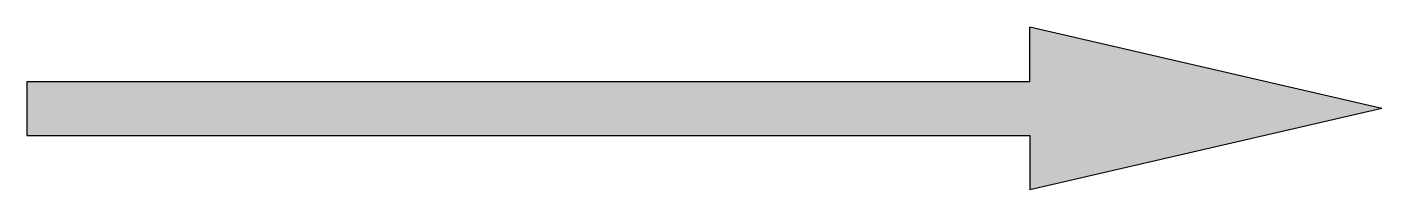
# Model space of a CAD drawing. Extents: x 163.6 to 166.1, y 302.62 to 302.92.
import ezdxf

# ---------------------------------------------------------------- set-up
doc = ezdxf.new("R2010")
doc.units = 0

msp = doc.modelspace()

# ---------------------------------------------------------------- hatches: boundary and pattern name
msp.add_hatch(color=256).paths.add_polyline_path([(165.4476, 302.9202), (165.4476, 302.8202), (163.5976, 302.8202), (163.5976, 302.7202), (165.4476, 302.7202), (165.4476, 302.6202), (166.0976, 302.7702)])

# ---------------------------------------------------------------- linework, layer by layer
for p, q in [((165.4476, 302.8202), (165.4476, 302.9202)), ((166.0976, 302.7702), (165.4476, 302.9202)), ((163.5976, 302.8202), (165.4476, 302.8202)), ((163.5976, 302.7202), (163.5976, 302.8202)), ((166.0976, 302.7702), (165.4476, 302.6202)), ((163.5976, 302.7202), (165.4476, 302.7202)), ((165.4476, 302.7202), (165.4476, 302.6202))]:
    msp.add_line(p, q)

doc.saveas('drawing.dxf')
